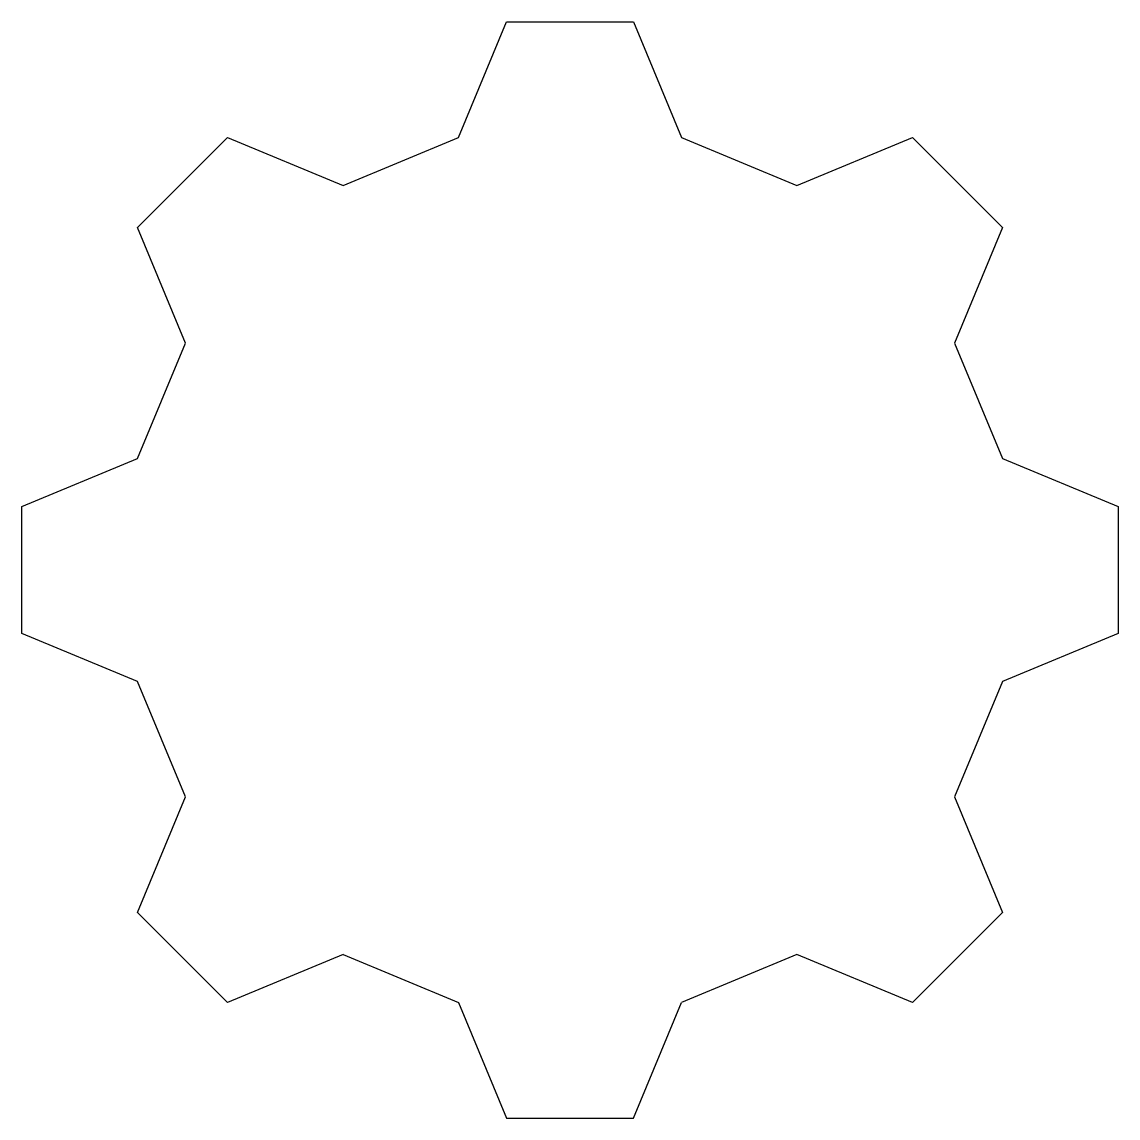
# Model space of a CAD drawing. Extents: x -5365 to 5365, y -5365 to 5365.
import ezdxf

# ---------------------------------------------------------------- set-up
doc = ezdxf.new("R2010")
doc.units = 0
doc.layers.add('EndCap', color=7, linetype='CONTINUOUS')

msp = doc.modelspace()

# ---------------------------------------------------------------- linework, layer by layer
at = {"layer": 'EndCap', "color": 7}
for points in [[(-2222.048924, -3765.19152), (-3353.752218, -4233.952471), (-3353.752218, -4233.952471), (-4233.975671, -3353.729018), (-3765.206818, -2222.035433), (-4233.626562, -1091.163255), (-5365.31058, -622.398381), (-5365.31058, 622.425562), (-4233.625151, 1091.17895), (-3765.200044, 2222.083752), (-4233.942651, 3353.742962), (-3353.719198, 4233.966416), (-2222.053412, 3765.209133), (-1091.142372, 4233.644118), (-622.388561, 5365.301324), (622.435382, 5365.301324), (1091.180275, 4233.636216), (2222.096112, 3765.191918), (2222.096112, 3765.191918), (3353.752782, 4233.933396), (4233.976236, 3353.709942), (3765.21472, 2222.034363), (4233.653091, 1091.133455), (4233.653091, 1091.133455), (5365.311144, 622.379306), (5365.311144, -622.444638), (4233.608218, -1091.205363), (3765.189884, -2222.07706), (4233.943216, -3353.762038), (3353.719762, -4233.985491), (2221.999394, -3765.205349), (1091.158092, -4233.626504)], [(-2222.048924, -3765.19152), (-1091.198647, -4233.609853), (-622.434818, -5365.3204), (622.389126, -5365.3204), (1091.158092, -4233.626504)]]:
    msp.add_lwpolyline(points, dxfattribs=at)

doc.saveas('drawing.dxf')
